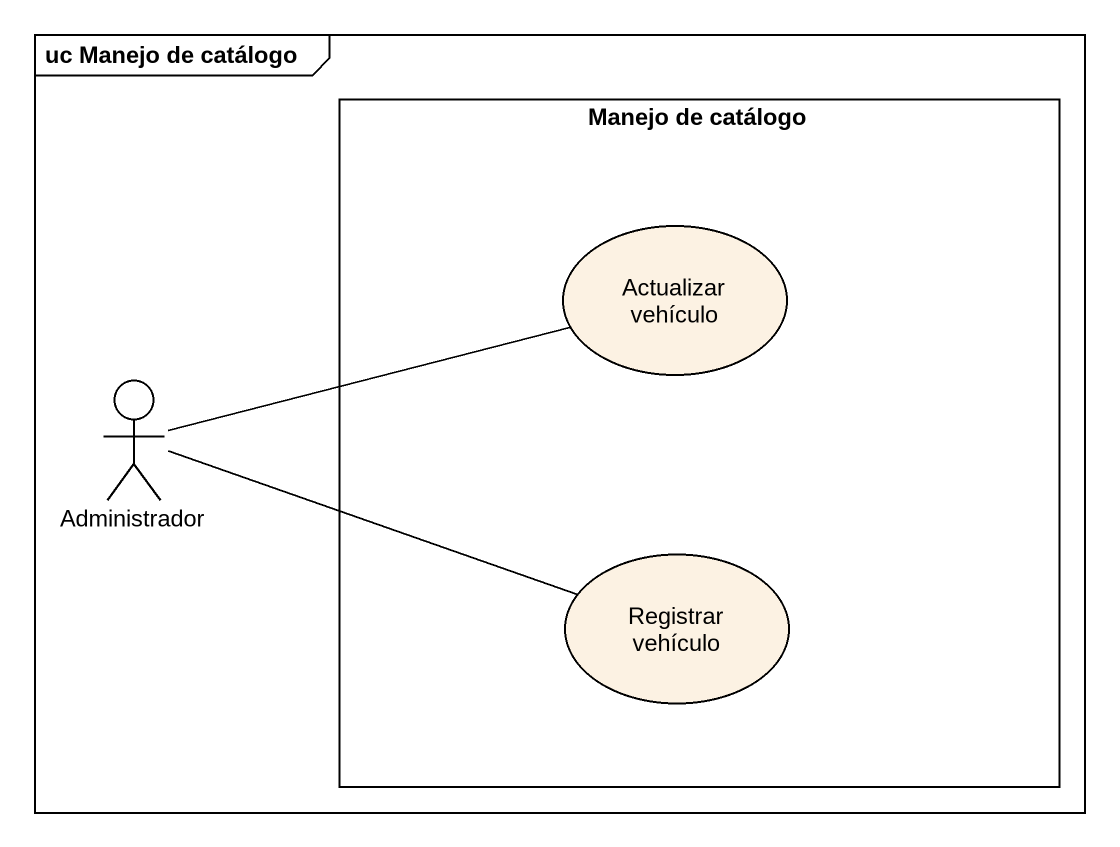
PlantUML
@startuml
mainframe uc Manejo de catálogo
rectangle "Manejo de catálogo" as Manejo_de_catálogo {
  usecase "Actualizar vehículo" as Actualizar_vehículo
  usecase "Registrar vehículo" as Registrar_vehículo
}
actor Administrador
Administrador -right- Actualizar_vehículo
Administrador -right- Registrar_vehículo
@enduml
